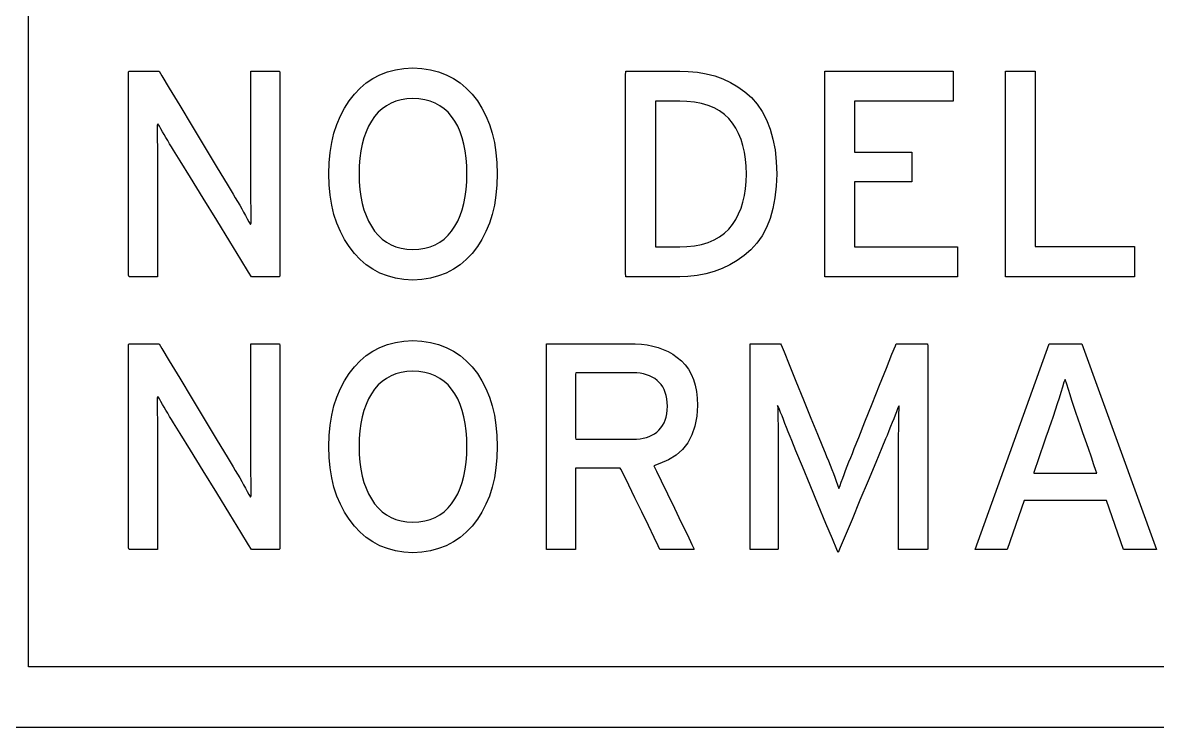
# Model space of a CAD drawing. Header units: inches. Extents: x 3.2 to 20.7, y 8 to 10.
# Drawn here: x 13.4371 to 13.8128, y 9.0495 to 9.2828 of the extents above; entities that cross this region are included whole.
import ezdxf

# ---------------------------------------------------------------- set-up
doc = ezdxf.new("R2010")
doc.units = ezdxf.units.IN
doc.header["$MEASUREMENT"] = 0

msp = doc.modelspace()

# ---------------------------------------------------------------- linework, layer by layer
for points in [[(14.14851, 9.06954), (13.94413, 9.06954), (13.73129, 9.06954), (13.63491, 9.06954), (13.55228, 9.06954), (13.48867, 9.06954), (13.44938, 9.06954), (13.43901, 9.06955), (13.43901, 9.08186), (13.43901, 9.10867), (13.43901, 9.14745), (13.43901, 9.24956), (13.43901, 9.36537), (13.43901, 9.47204), (13.43901, 9.51482), (13.43901, 9.54676), (13.43901, 9.56819), (13.44177, 9.56819), (13.47107, 9.56819), (13.52795, 9.56819), (13.60688, 9.56819), (13.70236, 9.56819), (13.92088, 9.56819), (14.13941, 9.56819)], [(13.70273, 9.19871), (13.70273, 9.26674), (13.7452, 9.26674), (13.7452, 9.25687), (13.71261, 9.25687), (13.71261, 9.23996), (13.73153, 9.23996), (13.73153, 9.23009), (13.71261, 9.23009), (13.71261, 9.20858), (13.74662, 9.20858), (13.74662, 9.19871), (13.70273, 9.19871)], [(13.76251, 9.19871), (13.76251, 9.26674), (13.77237, 9.26674), (13.77237, 9.20868), (13.80524, 9.20868), (13.80524, 9.19871), (13.76251, 9.19871)], [(13.80166, 9.10844), (13.79597, 9.12458), (13.76872, 9.12458), (13.76307, 9.10844), (13.75248, 9.10844), (13.77698, 9.17646), (13.7878, 9.17646), (13.81258, 9.10844), (13.80166, 9.10844)], [(13.37624, 9.04953), (13.59533, 9.04953), (13.7, 9.04953), (13.80022, 9.04953), (13.89511, 9.04953), (13.98379, 9.04953), (14.06536, 9.04953), (14.13893, 9.04953)]]:
    msp.add_lwpolyline(points)
for points in [[(13.51284, 9.19871), (13.51189, 9.20027), (13.50933, 9.20442), (13.50565, 9.2104), (13.50132, 9.21743), (13.49682, 9.22473), (13.49263, 9.23154), (13.48922, 9.23707), (13.48707, 9.24056), (13.48639, 9.24169), (13.48575, 9.24275), (13.48513, 9.24379), (13.48453, 9.2448), (13.48396, 9.24577), (13.4834, 9.24672), (13.48287, 9.24764), (13.48235, 9.24852), (13.48185, 9.24938), (13.48165, 9.24882), (13.48165, 9.24719), (13.48166, 9.2455), (13.48166, 9.24376), (13.48167, 9.24197), (13.48169, 9.24012), (13.4817, 9.23822), (13.48172, 9.23627), (13.48174, 9.23427), (13.48174, 9.23302), (13.48174, 9.22986), (13.48174, 9.22509), (13.48174, 9.21937), (13.48174, 9.21332), (13.48174, 9.2076), (13.48174, 9.20284), (13.48174, 9.19967), (13.48174, 9.19871), (13.48129, 9.19871), (13.48029, 9.19871), (13.47891, 9.19871), (13.47731, 9.19871), (13.47567, 9.19871), (13.47418, 9.19871), (13.47299, 9.19871), (13.47229, 9.19871), (13.47217, 9.19919), (13.47217, 9.2036), (13.47217, 9.21162), (13.47217, 9.22202), (13.47217, 9.23356), (13.47217, 9.24502), (13.47217, 9.25516), (13.47217, 9.26274), (13.47217, 9.26653), (13.47236, 9.26674), (13.47318, 9.26674), (13.47449, 9.26674), (13.47609, 9.26674), (13.47782, 9.26674), (13.47947, 9.26674), (13.48088, 9.26674), (13.48186, 9.26674), (13.48223, 9.26674), (13.48315, 9.26523), (13.48558, 9.26118), (13.48909, 9.25537), (13.49322, 9.24853), (13.49751, 9.24142), (13.50151, 9.23479), (13.50476, 9.22941), (13.50681, 9.22601), (13.5075, 9.22485), (13.50823, 9.22358), (13.50894, 9.22236), (13.50961, 9.22119), (13.51026, 9.22006), (13.51087, 9.21897), (13.51146, 9.21793), (13.51201, 9.21693), (13.51253, 9.21597), (13.51274, 9.21652), (13.51272, 9.2182), (13.51271, 9.21994), (13.51269, 9.22172), (13.51268, 9.22355), (13.51267, 9.22542), (13.51266, 9.22735), (13.51266, 9.22932), (13.51265, 9.23134), (13.51265, 9.23258), (13.51265, 9.23574), (13.51265, 9.24048), (13.51265, 9.24618), (13.51265, 9.2522), (13.51265, 9.25789), (13.51265, 9.26264), (13.51265, 9.26579), (13.51266, 9.26674), (13.51311, 9.26674), (13.51411, 9.26674), (13.5155, 9.26674), (13.5171, 9.26674), (13.51873, 9.26674), (13.52023, 9.26674), (13.52142, 9.26674), (13.52213, 9.26674), (13.52224, 9.26626), (13.52224, 9.26186), (13.52224, 9.25384), (13.52224, 9.24344), (13.52224, 9.23189), (13.52224, 9.22043), (13.52224, 9.2103), (13.52224, 9.20272), (13.52224, 9.19893), (13.52206, 9.19871), (13.5213, 9.19871), (13.52008, 9.19871), (13.51858, 9.19871), (13.51697, 9.19871), (13.51542, 9.19871), (13.5141, 9.19871), (13.51319, 9.19871)], [(13.59425, 9.23275), (13.59413, 9.22913), (13.59381, 9.22568), (13.59329, 9.22241), (13.59256, 9.21931), (13.59164, 9.21639), (13.59051, 9.21364), (13.58918, 9.21107), (13.58765, 9.20868), (13.58591, 9.20644), (13.58399, 9.20442), (13.58192, 9.20266), (13.5797, 9.20117), (13.57733, 9.19994), (13.5748, 9.19897), (13.57212, 9.19826), (13.56928, 9.19781), (13.5663, 9.19762), (13.56334, 9.19781), (13.56053, 9.19826), (13.55788, 9.19897), (13.55538, 9.19994), (13.55304, 9.20117), (13.55086, 9.20266), (13.54883, 9.20442), (13.54695, 9.20644), (13.54521, 9.20868), (13.54364, 9.21107), (13.54228, 9.21364), (13.54112, 9.21639), (13.54017, 9.21931), (13.53943, 9.22241), (13.53889, 9.22568), (13.53856, 9.22913), (13.53844, 9.23275), (13.53856, 9.23637), (13.53889, 9.23983), (13.53943, 9.24311), (13.54017, 9.24622), (13.54112, 9.24916), (13.54228, 9.25193), (13.54364, 9.25452), (13.54521, 9.25695), (13.54695, 9.25919), (13.54883, 9.26118), (13.55086, 9.2629), (13.55304, 9.26437), (13.55538, 9.26558), (13.55788, 9.26653), (13.56053, 9.26723), (13.56334, 9.26766), (13.5663, 9.26783), (13.56928, 9.26766), (13.57212, 9.26723), (13.5748, 9.26653), (13.57733, 9.26558), (13.5797, 9.26437), (13.58192, 9.2629), (13.58399, 9.26118), (13.58591, 9.25919), (13.58765, 9.25695), (13.58918, 9.25452), (13.59051, 9.25193), (13.59164, 9.24916), (13.59256, 9.24622), (13.59329, 9.24311), (13.59381, 9.23983), (13.59413, 9.23637)], [(13.68682, 9.23272), (13.68665, 9.22864), (13.68622, 9.22482), (13.68553, 9.22128), (13.68459, 9.21801), (13.68339, 9.21501), (13.68193, 9.21228), (13.68021, 9.20982), (13.67824, 9.20763), (13.67604, 9.20572), (13.67373, 9.20405), (13.67129, 9.20261), (13.66875, 9.20139), (13.66608, 9.2004), (13.6633, 9.19964), (13.66041, 9.19911), (13.65739, 9.1988), (13.6547, 9.19871), (13.65382, 9.19871), (13.65182, 9.19871), (13.64908, 9.19871), (13.64596, 9.19871), (13.64281, 9.19871), (13.63999, 9.19871), (13.63787, 9.19871), (13.63681, 9.19871), (13.63675, 9.2001), (13.63675, 9.20601), (13.63675, 9.21533), (13.63675, 9.2267), (13.63675, 9.23875), (13.63675, 9.25012), (13.63675, 9.25944), (13.63675, 9.26536), (13.63681, 9.26674), (13.63787, 9.26674), (13.63999, 9.26674), (13.64281, 9.26674), (13.64596, 9.26674), (13.64908, 9.26674), (13.65182, 9.26674), (13.65382, 9.26674), (13.6547, 9.26674), (13.65744, 9.26669), (13.66051, 9.26641), (13.66344, 9.2659), (13.66626, 9.26517), (13.66894, 9.26421), (13.6715, 9.26301), (13.67393, 9.26159), (13.67624, 9.25995), (13.67841, 9.25805), (13.68034, 9.25585), (13.68202, 9.25338), (13.68345, 9.25063), (13.68463, 9.2476), (13.68556, 9.2443), (13.68623, 9.24072), (13.68665, 9.23686)], [(13.5842, 9.23275), (13.58414, 9.23542), (13.58395, 9.23796), (13.58364, 9.24035), (13.5832, 9.24261), (13.58264, 9.24473), (13.58195, 9.24671), (13.58114, 9.24856), (13.5802, 9.25026), (13.57913, 9.25181), (13.57794, 9.25316), (13.57663, 9.25434), (13.57521, 9.25534), (13.57366, 9.25616), (13.572, 9.25681), (13.57022, 9.25728), (13.56832, 9.25756), (13.5663, 9.25767), (13.56432, 9.25756), (13.56245, 9.25728), (13.5607, 9.25681), (13.55906, 9.25616), (13.55754, 9.25534), (13.55612, 9.25434), (13.55482, 9.25316), (13.55364, 9.25181), (13.55256, 9.25026), (13.55161, 9.24856), (13.55078, 9.24671), (13.55008, 9.24473), (13.54951, 9.24261), (13.54906, 9.24035), (13.54874, 9.23796), (13.54855, 9.23542), (13.54849, 9.23275), (13.54855, 9.23011), (13.54874, 9.2276), (13.54906, 9.22523), (13.54951, 9.223), (13.55008, 9.2209), (13.55078, 9.21894), (13.55161, 9.21711), (13.55256, 9.21542), (13.55364, 9.21384), (13.55482, 9.21242), (13.55612, 9.21119), (13.55754, 9.21015), (13.55906, 9.20929), (13.5607, 9.20863), (13.56245, 9.20815), (13.56432, 9.20787), (13.5663, 9.20777), (13.56832, 9.20787), (13.57022, 9.20815), (13.572, 9.20863), (13.57366, 9.20929), (13.57521, 9.21015), (13.57663, 9.21119), (13.57794, 9.21242), (13.57913, 9.21384), (13.5802, 9.21542), (13.58114, 9.21711), (13.58195, 9.21894), (13.58264, 9.2209), (13.5832, 9.223), (13.58364, 9.22523), (13.58395, 9.2276), (13.58414, 9.23011)], [(13.67677, 9.23272), (13.6767, 9.23527), (13.67648, 9.23768), (13.67612, 9.23997), (13.67562, 9.24214), (13.67497, 9.24418), (13.67418, 9.24609), (13.67325, 9.24788), (13.67218, 9.24954), (13.67092, 9.25107), (13.66948, 9.25244), (13.66785, 9.25362), (13.66604, 9.25461), (13.66405, 9.25543), (13.66189, 9.25606), (13.65954, 9.25651), (13.65701, 9.25678), (13.6547, 9.25687), (13.6543, 9.25687), (13.6534, 9.25687), (13.65217, 9.25687), (13.65076, 9.25687), (13.64935, 9.25687), (13.64808, 9.25687), (13.64713, 9.25687), (13.64665, 9.25687), (13.64662, 9.25589), (13.64662, 9.25169), (13.64662, 9.24507), (13.64662, 9.237), (13.64662, 9.22845), (13.64662, 9.22038), (13.64662, 9.21376), (13.64662, 9.20956), (13.64665, 9.20858), (13.64713, 9.20858), (13.64808, 9.20858), (13.64935, 9.20858), (13.65076, 9.20858), (13.65217, 9.20858), (13.6534, 9.20858), (13.6543, 9.20858), (13.6547, 9.20858), (13.65701, 9.20867), (13.65954, 9.20894), (13.66189, 9.2094), (13.66405, 9.21005), (13.66604, 9.21088), (13.66785, 9.2119), (13.66948, 9.21311), (13.67092, 9.2145), (13.67218, 9.21605), (13.67325, 9.21771), (13.67418, 9.21949), (13.67497, 9.22139), (13.67562, 9.22341), (13.67612, 9.22556), (13.67648, 9.22783), (13.6767, 9.23021)], [(13.51284, 9.10844), (13.51189, 9.10999), (13.50933, 9.11415), (13.50565, 9.12012), (13.50132, 9.12715), (13.49682, 9.13446), (13.49263, 9.14126), (13.48922, 9.1468), (13.48707, 9.15029), (13.48639, 9.15141), (13.48575, 9.15248), (13.48513, 9.15351), (13.48453, 9.15452), (13.48396, 9.1555), (13.4834, 9.15644), (13.48287, 9.15736), (13.48235, 9.15824), (13.48185, 9.1591), (13.48165, 9.15854), (13.48165, 9.15691), (13.48166, 9.15522), (13.48166, 9.15348), (13.48167, 9.15169), (13.48169, 9.14984), (13.4817, 9.14794), (13.48172, 9.14599), (13.48174, 9.14399), (13.48174, 9.14274), (13.48174, 9.13958), (13.48174, 9.13481), (13.48174, 9.12909), (13.48174, 9.12305), (13.48174, 9.11732), (13.48174, 9.11256), (13.48174, 9.10939), (13.48174, 9.10844), (13.48129, 9.10844), (13.48029, 9.10844), (13.47891, 9.10844), (13.47731, 9.10844), (13.47567, 9.10844), (13.47418, 9.10844), (13.47299, 9.10844), (13.47229, 9.10844), (13.47217, 9.10891), (13.47217, 9.11332), (13.47217, 9.12134), (13.47217, 9.13174), (13.47217, 9.14329), (13.47217, 9.15474), (13.47217, 9.16488), (13.47217, 9.17246), (13.47217, 9.17625), (13.47236, 9.17646), (13.47318, 9.17646), (13.47449, 9.17646), (13.47609, 9.17646), (13.47782, 9.17646), (13.47947, 9.17646), (13.48088, 9.17646), (13.48186, 9.17646), (13.48223, 9.17646), (13.48315, 9.17495), (13.48558, 9.17091), (13.48909, 9.16509), (13.49322, 9.15825), (13.49751, 9.15114), (13.50151, 9.14452), (13.50476, 9.13913), (13.50681, 9.13573), (13.5075, 9.13457), (13.50823, 9.13331), (13.50894, 9.13209), (13.50961, 9.13091), (13.51026, 9.12978), (13.51087, 9.12869), (13.51146, 9.12765), (13.51201, 9.12665), (13.51253, 9.12569), (13.51274, 9.12624), (13.51272, 9.12792), (13.51271, 9.12966), (13.51269, 9.13144), (13.51268, 9.13327), (13.51267, 9.13515), (13.51266, 9.13707), (13.51266, 9.13904), (13.51265, 9.14106), (13.51265, 9.14231), (13.51265, 9.14546), (13.51265, 9.1502), (13.51265, 9.1559), (13.51265, 9.16192), (13.51265, 9.16762), (13.51265, 9.17236), (13.51265, 9.17551), (13.51266, 9.17646), (13.51311, 9.17646), (13.51411, 9.17646), (13.5155, 9.17646), (13.5171, 9.17646), (13.51873, 9.17646), (13.52023, 9.17646), (13.52142, 9.17646), (13.52213, 9.17646), (13.52224, 9.17599), (13.52224, 9.17158), (13.52224, 9.16356), (13.52224, 9.15316), (13.52224, 9.14161), (13.52224, 9.13016), (13.52224, 9.12002), (13.52224, 9.11244), (13.52224, 9.10865), (13.52206, 9.10844), (13.5213, 9.10844), (13.52008, 9.10844), (13.51858, 9.10844), (13.51697, 9.10844), (13.51542, 9.10844), (13.5141, 9.10844), (13.51319, 9.10844)], [(13.59425, 9.14247), (13.59413, 9.13885), (13.59381, 9.1354), (13.59329, 9.13213), (13.59256, 9.12904), (13.59164, 9.12611), (13.59051, 9.12337), (13.58918, 9.1208), (13.58765, 9.1184), (13.58591, 9.11616), (13.58399, 9.11414), (13.58192, 9.11239), (13.5797, 9.11089), (13.57733, 9.10966), (13.5748, 9.10869), (13.57212, 9.10798), (13.56928, 9.10753), (13.5663, 9.10734), (13.56334, 9.10753), (13.56053, 9.10798), (13.55788, 9.10869), (13.55538, 9.10966), (13.55304, 9.11089), (13.55086, 9.11239), (13.54883, 9.11414), (13.54695, 9.11616), (13.54521, 9.1184), (13.54364, 9.1208), (13.54228, 9.12337), (13.54112, 9.12611), (13.54017, 9.12904), (13.53943, 9.13213), (13.53889, 9.1354), (13.53856, 9.13885), (13.53844, 9.14247), (13.53856, 9.1461), (13.53889, 9.14955), (13.53943, 9.15283), (13.54017, 9.15594), (13.54112, 9.15888), (13.54228, 9.16165), (13.54364, 9.16425), (13.54521, 9.16667), (13.54695, 9.16891), (13.54883, 9.1709), (13.55086, 9.17263), (13.55304, 9.1741), (13.55538, 9.1753), (13.55788, 9.17626), (13.56053, 9.17695), (13.56334, 9.17738), (13.5663, 9.17756), (13.56928, 9.17738), (13.57212, 9.17695), (13.5748, 9.17626), (13.57733, 9.1753), (13.5797, 9.1741), (13.58192, 9.17263), (13.58399, 9.1709), (13.58591, 9.16891), (13.58765, 9.16667), (13.58918, 9.16425), (13.59051, 9.16165), (13.59164, 9.15888), (13.59256, 9.15594), (13.59329, 9.15283), (13.59381, 9.14955), (13.59413, 9.1461)], [(13.66058, 9.15612), (13.66032, 9.15251), (13.6597, 9.14924), (13.6587, 9.14632), (13.65732, 9.14374), (13.65557, 9.1415), (13.65345, 9.1396), (13.65095, 9.13805), (13.64808, 9.13683), (13.64613, 9.1361), (13.64696, 9.13438), (13.64854, 9.13113), (13.6506, 9.12687), (13.6529, 9.12212), (13.65519, 9.11739), (13.65721, 9.1132), (13.65873, 9.11007), (13.65948, 9.10852), (13.65929, 9.10844), (13.65833, 9.10844), (13.65682, 9.10844), (13.65498, 9.10844), (13.65301, 9.10844), (13.65112, 9.10844), (13.64954, 9.10844), (13.64846, 9.10844), (13.64811, 9.10845), (13.64754, 9.10962), (13.64619, 9.11241), (13.64429, 9.11631), (13.6421, 9.12083), (13.63986, 9.12547), (13.6378, 9.12972), (13.63617, 9.13308), (13.63521, 9.13504), (13.63494, 9.13535), (13.63394, 9.13535), (13.63214, 9.13535), (13.62982, 9.13535), (13.62726, 9.13535), (13.62475, 9.13535), (13.62254, 9.13535), (13.62093, 9.13535), (13.62019, 9.13535), (13.62017, 9.13467), (13.62017, 9.13228), (13.62017, 9.12863), (13.62017, 9.12422), (13.62017, 9.11957), (13.62017, 9.11516), (13.62017, 9.11151), (13.62017, 9.10912), (13.62016, 9.10844), (13.61968, 9.10844), (13.61863, 9.10844), (13.6172, 9.10844), (13.61556, 9.10844), (13.6139, 9.10844), (13.6124, 9.10844), (13.61123, 9.10844), (13.61058, 9.10844), (13.6105, 9.10922), (13.6105, 9.11419), (13.6105, 9.12268), (13.6105, 9.13342), (13.6105, 9.14513), (13.6105, 9.15656), (13.6105, 9.16643), (13.6105, 9.17348), (13.6105, 9.17644), (13.61139, 9.17646), (13.61411, 9.17646), (13.61813, 9.17646), (13.6229, 9.17646), (13.62789, 9.17646), (13.63257, 9.17646), (13.63639, 9.17646), (13.63881, 9.17646), (13.63995, 9.17646), (13.64197, 9.17636), (13.64391, 9.17613), (13.64576, 9.17577), (13.64754, 9.17528), (13.64924, 9.17465), (13.65086, 9.1739), (13.6524, 9.17302), (13.65385, 9.17201), (13.65523, 9.17086), (13.65647, 9.16954), (13.65754, 9.16807), (13.65845, 9.16646), (13.6592, 9.16469), (13.65978, 9.16277), (13.66021, 9.1607), (13.66047, 9.15849)], [(13.72717, 9.1084), (13.72717, 9.1097), (13.72717, 9.11316), (13.72717, 9.11814), (13.72717, 9.12402), (13.72717, 9.13014), (13.72717, 9.13587), (13.72717, 9.14057), (13.72717, 9.1436), (13.72717, 9.14478), (13.72718, 9.14644), (13.72719, 9.14802), (13.7272, 9.14952), (13.72722, 9.15094), (13.72724, 9.15228), (13.72727, 9.15353), (13.7273, 9.15471), (13.72734, 9.1558), (13.72721, 9.15597), (13.72685, 9.15501), (13.72645, 9.15397), (13.72601, 9.15286), (13.72555, 9.15167), (13.72504, 9.15041), (13.72451, 9.14907), (13.72394, 9.14765), (13.72334, 9.14616), (13.72287, 9.14501), (13.72162, 9.14202), (13.7196, 9.13718), (13.71709, 9.13118), (13.71437, 9.12468), (13.71173, 9.11837), (13.70946, 9.11292), (13.70783, 9.10903), (13.70713, 9.10736), (13.70667, 9.10844), (13.70524, 9.1119), (13.70311, 9.11706), (13.70056, 9.12323), (13.69787, 9.12975), (13.69531, 9.13593), (13.69318, 9.14108), (13.69175, 9.14454), (13.69123, 9.14581), (13.69063, 9.14732), (13.69006, 9.14876), (13.68953, 9.15012), (13.68902, 9.1514), (13.68855, 9.1526), (13.6881, 9.15373), (13.68769, 9.15478), (13.6873, 9.15576), (13.68708, 9.15603), (13.68712, 9.15496), (13.68715, 9.1538), (13.68718, 9.15256), (13.68721, 9.15124), (13.68723, 9.14984), (13.68724, 9.14836), (13.68725, 9.1468), (13.68726, 9.14516), (13.68726, 9.14399), (13.68726, 9.14141), (13.68726, 9.13702), (13.68726, 9.13147), (13.68726, 9.12538), (13.68726, 9.11939), (13.68726, 9.11416), (13.68726, 9.1103), (13.68726, 9.10847), (13.68705, 9.1084), (13.68627, 9.1084), (13.68505, 9.1084), (13.68357, 9.1084), (13.68199, 9.1084), (13.68047, 9.1084), (13.67918, 9.1084), (13.67829, 9.1084), (13.67795, 9.1084), (13.67795, 9.11085), (13.67795, 9.11739), (13.67795, 9.12682), (13.67795, 9.13792), (13.67795, 9.14949), (13.67795, 9.16033), (13.67795, 9.16922), (13.67795, 9.17496), (13.67797, 9.17646), (13.67849, 9.17646), (13.67958, 9.17646), (13.68107, 9.17646), (13.68276, 9.17646), (13.68449, 9.17646), (13.68606, 9.17646), (13.6873, 9.17646), (13.68803, 9.17646), (13.68826, 9.17619), (13.68922, 9.17384), (13.69095, 9.1696), (13.69318, 9.1641), (13.69567, 9.158), (13.69814, 9.15193), (13.70033, 9.14654), (13.70199, 9.14247), (13.70285, 9.14037), (13.70333, 9.13921), (13.70393, 9.13775), (13.70451, 9.13632), (13.70506, 9.13494), (13.70558, 9.1336), (13.70607, 9.1323), (13.70653, 9.13104), (13.70696, 9.12982), (13.70737, 9.12865), (13.70776, 9.12954), (13.70819, 9.13073), (13.70864, 9.13197), (13.70912, 9.13326), (13.70963, 9.13459), (13.71016, 9.13597), (13.71072, 9.13739), (13.71131, 9.13887), (13.71187, 9.14023), (13.7125, 9.14181), (13.71397, 9.1455), (13.71602, 9.15065), (13.71841, 9.15662), (13.72087, 9.16277), (13.72314, 9.16846), (13.72496, 9.17304), (13.72609, 9.17587), (13.72638, 9.17646), (13.72699, 9.17646), (13.72817, 9.17646), (13.72973, 9.17646), (13.73149, 9.17646), (13.73327, 9.17646), (13.73486, 9.17646), (13.7361, 9.17646), (13.73678, 9.17646), (13.73686, 9.17568), (13.73686, 9.17081), (13.73686, 9.16252), (13.73686, 9.15201), (13.73686, 9.1405), (13.73686, 9.12918), (13.73686, 9.11928), (13.73686, 9.11199), (13.73686, 9.10853), (13.73664, 9.1084), (13.73583, 9.1084), (13.73456, 9.1084), (13.73302, 9.1084), (13.73137, 9.1084), (13.72979, 9.1084), (13.72845, 9.1084), (13.72752, 9.1084)], [(13.5842, 9.14247), (13.58414, 9.14515), (13.58395, 9.14768), (13.58364, 9.15007), (13.5832, 9.15233), (13.58264, 9.15445), (13.58195, 9.15643), (13.58114, 9.15828), (13.5802, 9.15998), (13.57913, 9.16153), (13.57794, 9.16289), (13.57663, 9.16406), (13.57521, 9.16506), (13.57366, 9.16589), (13.572, 9.16653), (13.57022, 9.167), (13.56832, 9.16729), (13.5663, 9.1674), (13.56432, 9.16729), (13.56245, 9.167), (13.5607, 9.16653), (13.55906, 9.16589), (13.55754, 9.16506), (13.55612, 9.16406), (13.55482, 9.16289), (13.55364, 9.16153), (13.55256, 9.15998), (13.55161, 9.15828), (13.55078, 9.15643), (13.55008, 9.15445), (13.54951, 9.15233), (13.54906, 9.15007), (13.54874, 9.14768), (13.54855, 9.14515), (13.54849, 9.14247), (13.54855, 9.13983), (13.54874, 9.13733), (13.54906, 9.13496), (13.54951, 9.13272), (13.55008, 9.13062), (13.55078, 9.12866), (13.55161, 9.12683), (13.55256, 9.12514), (13.55364, 9.12356), (13.55482, 9.12214), (13.55612, 9.12091), (13.55754, 9.11987), (13.55906, 9.11901), (13.5607, 9.11835), (13.56245, 9.11788), (13.56432, 9.11759), (13.5663, 9.1175), (13.56832, 9.11759), (13.57022, 9.11788), (13.572, 9.11835), (13.57366, 9.11901), (13.57521, 9.11987), (13.57663, 9.12091), (13.57794, 9.12214), (13.57913, 9.12356), (13.5802, 9.12514), (13.58114, 9.12683), (13.58195, 9.12866), (13.58264, 9.13062), (13.5832, 9.13272), (13.58364, 9.13496), (13.58395, 9.13733), (13.58414, 9.13983)], [(13.65061, 9.15583), (13.65055, 9.15709), (13.65041, 9.15828), (13.65018, 9.15938), (13.64988, 9.16041), (13.6495, 9.16135), (13.64904, 9.16223), (13.6485, 9.16302), (13.64787, 9.16374), (13.64717, 9.16439), (13.64639, 9.16499), (13.64555, 9.1655), (13.64465, 9.16593), (13.64369, 9.16628), (13.64266, 9.16655), (13.64158, 9.16674), (13.64043, 9.16684), (13.63937, 9.16687), (13.63843, 9.16687), (13.6363, 9.16687), (13.63337, 9.16687), (13.63003, 9.16687), (13.62666, 9.16687), (13.62364, 9.16687), (13.62138, 9.16687), (13.62024, 9.16687), (13.62017, 9.16643), (13.62017, 9.16452), (13.62017, 9.16151), (13.62017, 9.15785), (13.62017, 9.15396), (13.62017, 9.1503), (13.62017, 9.14729), (13.62017, 9.14538), (13.62024, 9.14494), (13.62138, 9.14494), (13.62364, 9.14494), (13.62666, 9.14494), (13.63003, 9.14494), (13.63337, 9.14494), (13.6363, 9.14494), (13.63843, 9.14494), (13.63937, 9.14494), (13.64041, 9.14496), (13.64154, 9.14507), (13.64261, 9.14525), (13.64362, 9.1455), (13.64457, 9.14584), (13.64547, 9.14624), (13.6463, 9.14673), (13.64707, 9.14729), (13.64779, 9.14793), (13.64843, 9.14863), (13.64899, 9.14942), (13.64947, 9.15029), (13.64986, 9.15124), (13.65017, 9.15226), (13.6504, 9.15337), (13.65055, 9.15456)], [(13.78738, 9.14935), (13.78662, 9.15159), (13.7859, 9.15373), (13.78521, 9.15579), (13.78456, 9.15776), (13.78395, 9.15963), (13.78338, 9.16141), (13.78285, 9.16311), (13.78235, 9.16471), (13.78189, 9.16378), (13.78141, 9.16213), (13.78088, 9.16039), (13.7803, 9.15854), (13.77969, 9.1566), (13.77903, 9.15456), (13.77832, 9.15242), (13.77757, 9.15018), (13.77718, 9.14902), (13.77672, 9.14771), (13.77597, 9.14555), (13.77505, 9.14289), (13.77406, 9.14005), (13.77314, 9.13739), (13.77239, 9.13523), (13.77193, 9.13392), (13.772, 9.13368), (13.77348, 9.13368), (13.77619, 9.13368), (13.77968, 9.13368), (13.78349, 9.13368), (13.78716, 9.13368), (13.79024, 9.13368), (13.79227, 9.13368), (13.79282, 9.13371), (13.79252, 9.13459), (13.79187, 9.13646), (13.79099, 9.13898), (13.79001, 9.1418), (13.78904, 9.14459), (13.7882, 9.14701), (13.7876, 9.14871)]]:
    msp.add_lwpolyline(points, close=True)

doc.saveas('drawing.dxf')
